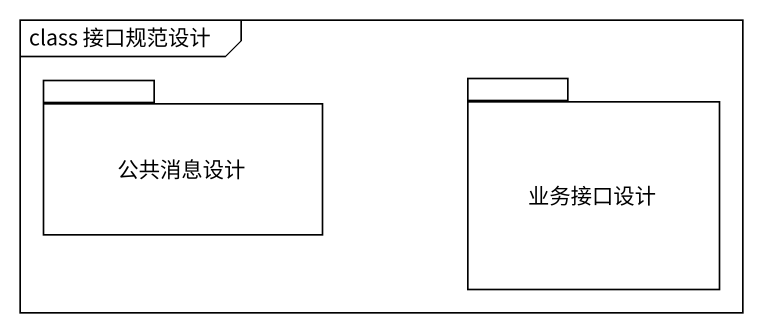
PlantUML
@startuml
mainframe class 接口规范设计
package 公共消息设计 {
}
package 业务接口设计 {
}
@enduml
